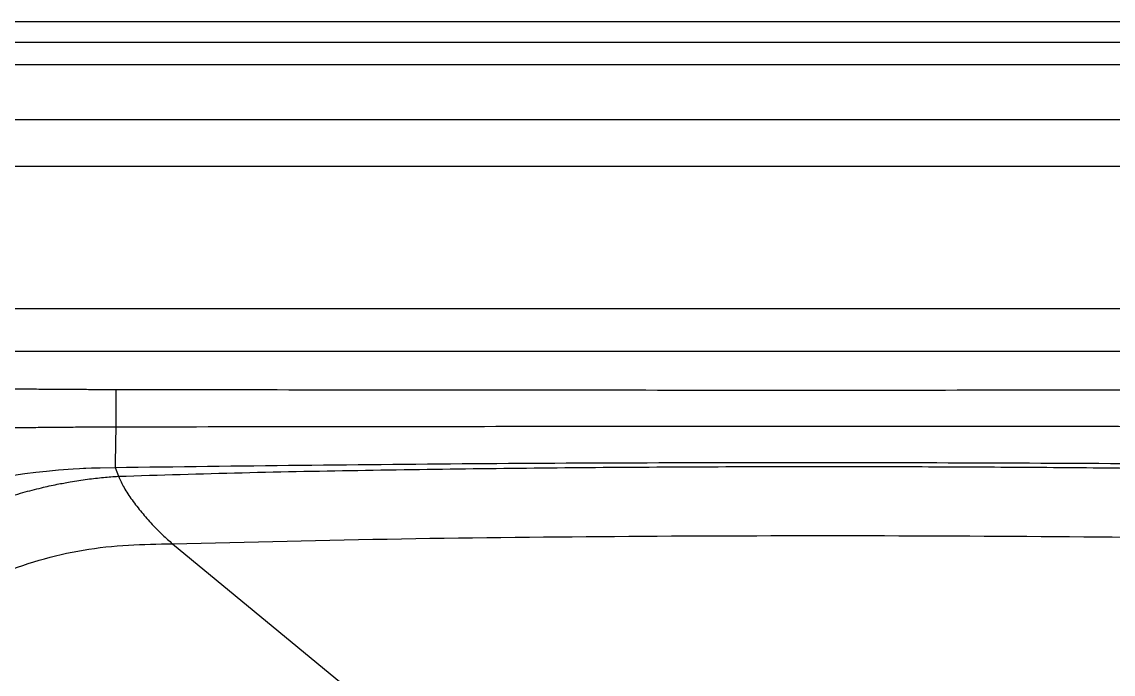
# Model space of a CAD drawing. Extents: x 832 to 912, y 781 to 934.
# Drawn here: x 844.93 to 854.71, y 884.43 to 890.28 of the extents above; entities that cross this region are included whole.
import ezdxf

# ---------------------------------------------------------------- set-up
doc = ezdxf.new("R2010")
doc.units = 0
doc.header["$MEASUREMENT"] = 0
doc.layers.add('1', color=4, linetype='Continuous')

# ---------------------------------------------------------------- blocks, each defined once
blk = doc.blocks.new('2026 SOVEREIGN HL')
at = {"layer": '1', "color": 4, "linetype": 'Continuous', "lineweight": 25}
blk.add_line((77.0837, 93.1873), (2.9999, 93.1873), dxfattribs=at)
at = {"layer": '1', "color": 3, "linetype": 'Continuous', "lineweight": 25}
for p, q in [((76.6667, 93.0032), (3.4169, 93.0032)), ((76.3891, 92.8002), (3.6945, 92.8002)), ((75.7567, 92.3093), (4.3269, 92.3093)), ((75.2479, 91.8914), (4.8357, 91.8914)), ((5.0707, 90.6165), (75.0129, 90.6165)), ((5.0707, 90.2329), (75.0129, 90.2329)), ((14.0408, 89.1919), (14.0711, 89.1127)), ((14.555, 88.5072), (16.511, 86.8942))]:
    blk.add_line(p, q, dxfattribs=at)
at = {"layer": '1', "color": 3, "linetype": 'Continuous', "lineweight": 25, "flags": 128}
blk.add_lwpolyline([(13.1328, 89.1221), (13.232, 89.1364), (13.3302, 89.1489), (13.4272, 89.1597), (13.5329, 89.1695), (13.6654, 89.1792), (13.723, 89.1825), (13.7575, 89.1842), (13.7802, 89.1852), (13.8293, 89.1871), (13.9064, 89.1893), (14.0408, 89.1919)], dxfattribs=at)
at = {"layer": '1', "color": 3, "linetype": 'Continuous', "lineweight": 25}
for points, knots in [([(12.2398, 89.9036), (12.4113, 89.9028), (12.7507, 89.9013), (13.1424, 89.8968), (13.4151, 89.8944), (13.5712, 89.8932), (13.7259, 89.8923), (13.8845, 89.8916), (13.9918, 89.8914), (14.0482, 89.8913)], [0, 0, 0, 0, 0.284435, 0.563094, 0.649751, 0.736865, 0.822095, 0.906422, 1, 1, 1, 1]), ([(14.0482, 89.8913), (14.0481, 89.8691), (14.048, 89.8247), (14.0478, 89.7422), (14.0476, 89.6521), (14.0475, 89.588), (14.0474, 89.5559)], [0, 0, 0, 0, 0.25, 0.499998, 0.749991, 1, 1, 1, 1]), ([(14.0482, 89.8913), (14.5991, 89.8904), (15.7001, 89.8887), (17.3519, 89.8869), (19.0038, 89.8858), (20.6562, 89.8856), (22.3088, 89.8863), (23.9639, 89.8877), (25.6308, 89.8898), (26.7469, 89.8918), (27.3095, 89.8927)], [0, 0, 0, 0, 0.1246221, 0.2490772, 0.3736648, 0.4983202, 0.6229081, 0.7475151, 0.8727426, 1, 1, 1, 1]), ([(12.2398, 89.5206), (12.4095, 89.5285), (12.7471, 89.5443), (13.1374, 89.5489), (13.4105, 89.552), (13.5674, 89.5534), (13.7231, 89.5546), (13.8827, 89.5555), (13.9907, 89.5558), (14.0474, 89.5559)], [0, 0, 0, 0, 0.281878, 0.560593, 0.647574, 0.735121, 0.820921, 0.905903, 1, 1, 1, 1]), ([(14.0474, 89.5559), (14.0466, 89.5122), (14.0451, 89.4265), (14.0429, 89.305), (14.0415, 89.2278), (14.0408, 89.1919)], [0, 0, 0, 0, 0.357712, 0.701604, 1, 1, 1, 1]), ([(14.0474, 89.5559), (14.5983, 89.5568), (15.6994, 89.5587), (17.3513, 89.5603), (19.0035, 89.5611), (20.6563, 89.5613), (22.3091, 89.5608), (23.9645, 89.5597), (25.6316, 89.5579), (26.7478, 89.5557), (27.3104, 89.5546)], [0, 0, 0, 0, 0.124609, 0.249067, 0.373661, 0.49832, 0.622911, 0.747521, 0.872751, 1, 1, 1, 1]), ([(14.0408, 89.1919), (15.1468, 89.2056), (17.3586, 89.233), (20.6779, 89.2391), (24.0011, 89.2258), (26.218, 89.1935), (27.3277, 89.1773)], [0, 0, 0, 0, 0.249708, 0.499415, 0.749417, 1, 1, 1, 1]), ([(14.0711, 89.1127), (14.4406, 89.1241), (15.1789, 89.1468), (16.2839, 89.1676), (17.3853, 89.1837), (18.484, 89.194), (19.5828, 89.1996), (20.63, 89.2006), (21.6255, 89.1978), (22.5687, 89.1919), (23.5119, 89.1825), (24.4549, 89.1695), (25.3979, 89.152), (26.3455, 89.1307), (26.9787, 89.1095), (27.2976, 89.0988)], [0, 0, 0, 0, 0.083851, 0.16751, 0.250639, 0.33365, 0.416679, 0.499832, 0.571138, 0.642443, 0.713746, 0.785046, 0.856328, 0.927627, 1, 1, 1, 1]), ([(11.2495, 87.3762), (11.2593, 87.4027), (11.2775, 87.4517), (11.3104, 87.5341), (11.3482, 87.6162), (11.3916, 87.6991), (11.4404, 87.7831), (11.4953, 87.8671), (11.5605, 87.9557), (11.6276, 88.038), (11.7257, 88.1465), (11.8573, 88.2727), (12.0271, 88.4086), (12.2081, 88.532), (12.3751, 88.6293), (12.527, 88.7074), (12.6601, 88.7693), (12.7952, 88.8258), (12.9204, 88.873), (13.0587, 88.9205), (13.2084, 88.966), (13.3716, 89.0082), (13.5133, 89.0394), (13.651, 89.0652), (13.7895, 89.0863), (13.9337, 89.1031), (14.0265, 89.1096), (14.0711, 89.1127)], [0, 0, 0, 0, 0.0241795, 0.0448464, 0.0759953, 0.1015403, 0.1250036, 0.1592015, 0.1875378, 0.2191841, 0.250196, 0.3128033, 0.3752019, 0.4363222, 0.5003838, 0.5406784, 0.5826064, 0.6261192, 0.6661574, 0.6972502, 0.7513845, 0.8002258, 0.8416378, 0.8756825, 0.9202709, 0.9616906, 1, 1, 1, 1]), ([(14.0711, 89.1127), (14.0868, 89.0783), (14.1207, 89.0043), (14.1939, 88.8971), (14.2787, 88.7872), (14.3712, 88.6824), (14.4626, 88.5879), (14.5257, 88.5328), (14.555, 88.5072)], [0, 0, 0, 0, 0.146908, 0.316272, 0.497832, 0.680201, 0.851557, 1, 1, 1, 1]), ([(11.8363, 87.1544), (11.8594, 87.2161), (11.9057, 87.3397), (12.0073, 87.5114), (12.1325, 87.668), (12.2941, 87.8241), (12.4929, 87.9734), (12.7273, 88.1112), (13.0149, 88.2461), (13.3575, 88.366), (13.7547, 88.4594), (14.1561, 88.5005), (14.4232, 88.505), (14.555, 88.5072)], [0, 0, 0, 0, 0.06109, 0.12252, 0.184441, 0.247008, 0.330886, 0.414906, 0.499243, 0.625829, 0.751649, 0.877551, 1, 1, 1, 1]), ([(14.555, 88.5072), (15.2393, 88.5237), (16.6023, 88.5566), (18.6447, 88.5771), (20.6826, 88.5832), (22.7213, 88.5727), (24.765, 88.5479), (26.1285, 88.512), (26.8125, 88.494)], [0, 0, 0, 0, 0.167511, 0.333651, 0.499833, 0.666211, 0.832568, 1, 1, 1, 1])]:
    blk.add_open_spline(points, degree=3, knots=knots, dxfattribs=at)

msp = doc.modelspace()

# ---------------------------------------------------------------- block references
at = {"layer": '1'}
msp.add_blockref('2026 SOVEREIGN HL', (831.7292, 797.0948), dxfattribs=at)

doc.saveas('drawing.dxf')
